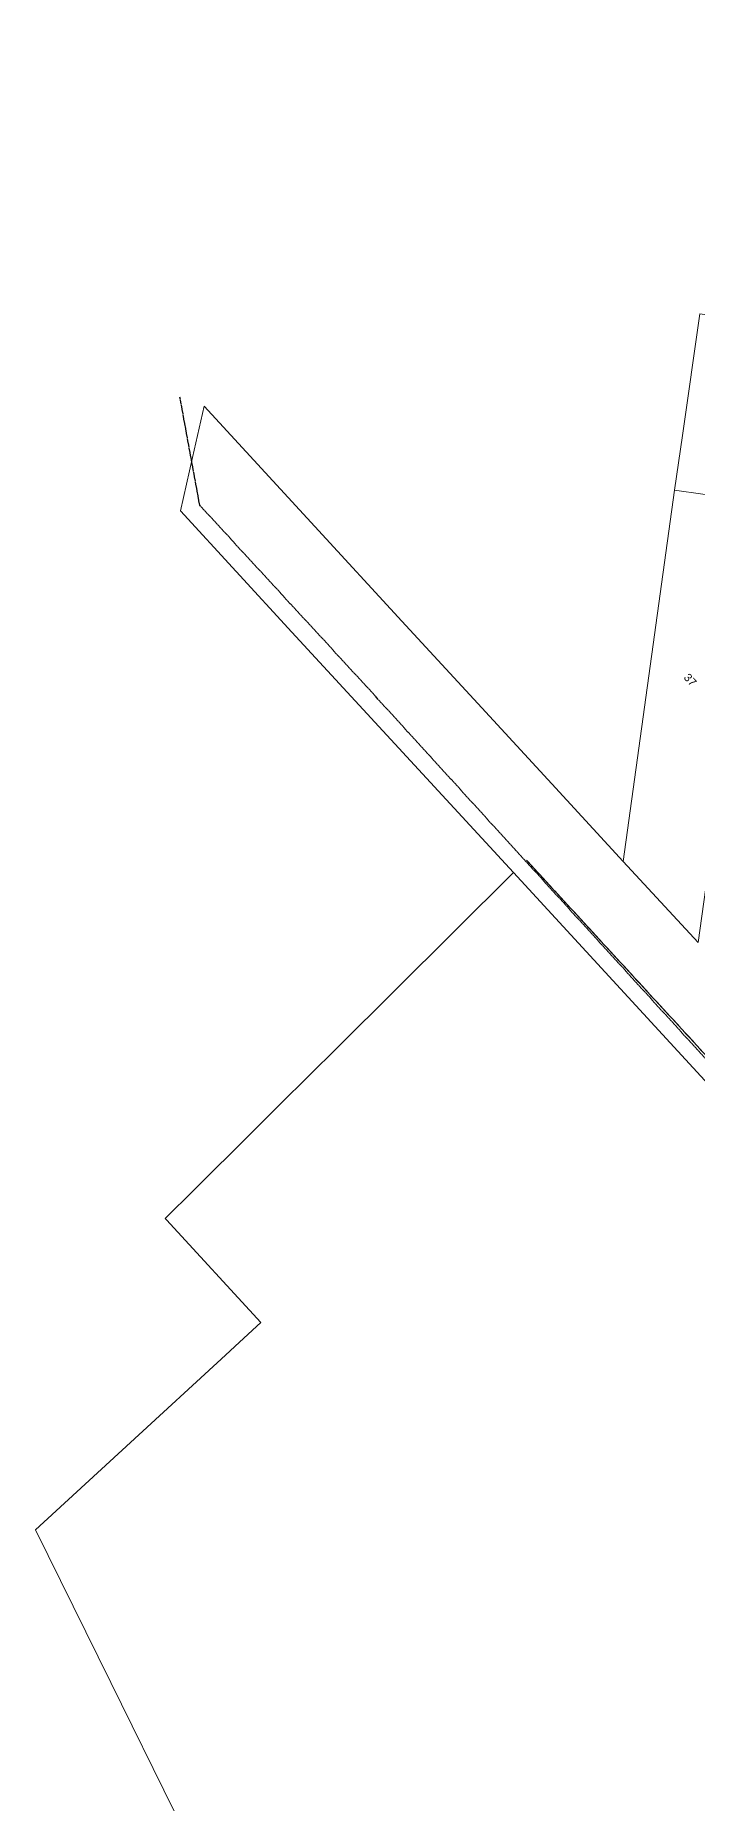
# Model space of a CAD drawing. Header units: metres. Extents: x 249526 to 250405, y 6265241 to 6266203.
# Drawn here: x 249525.8 to 249674.7, y 6265789.8 to 6266187.6 of the extents above; entities that cross this region are included whole.
import ezdxf

# ---------------------------------------------------------------- set-up
doc = ezdxf.new("R2010")
doc.units = ezdxf.units.M
doc.linetypes.add('Cable Exist OH', pattern=[1, 1, 0])
doc.layers.add('Cadastre Land Parcels_SP_EXT', color=9, linetype='Continuous', lineweight=5)
doc.layers.add('Cadastre Roads_SP_EXT', color=9, linetype='Continuous', lineweight=5)
for name, color, linetype in [('Mains_HV_EXT', 7, 'Continuous'), ('Mains_LV_EXT', 7, 'Continuous'), ('Mains_SL_EXT', 7, 'Continuous')]:
    doc.layers.add(name, color=color, linetype=linetype)
doc.styles.get("Standard").update_dxf_attribs({"font": 'arial.ttf'})

msp = doc.modelspace()

# ---------------------------------------------------------------- linework, layer by layer
at = {"layer": 'Cadastre Land Parcels_SP_EXT', "linetype": 'Continuous'}
for points in [[(249721.58, 6266187.13), (249717.96, 6266187.64), (249709.09, 6266123.87), (249704.97, 6266120.76), (249692.3, 6266122.52), (249675.2, 6266124.96), (249671.29, 6266097.59), (249669.54, 6266085.29), (249688.61, 6266082.65), (249706.71, 6266080.14), (249714.08, 6266133.26), (249721.58, 6266187.13)], [(249688.61, 6266082.65), (249669.54, 6266085.29), (249666.31, 6266062.02), (249657.96, 6266001.8), (249674.85, 6265983.59), (249688.61, 6266082.65)]]:
    msp.add_lwpolyline(points, close=True, dxfattribs=at)
msp.add_lwpolyline([(249842.69, 6265626.53), (249841.3, 6265824.99), (249841.3, 6265824.99), (249759.97, 6265861.48), (249701.57, 6265925.01), (249696.05, 6265931.03), (249633.32, 6265999.27), (249606.53, 6265972.67), (249593.82, 6265960.04), (249580.8, 6265947.09), (249574.23, 6265940.56), (249561.5, 6265927.91), (249555, 6265921.44), (249555.25, 6265921.17), (249576.51, 6265898.04), (249571.73, 6265893.65), (249568.58, 6265890.75), (249525.8, 6265851.42), (249542.76, 6265817.07), (249557.12, 6265787.97)], dxfattribs=at)
at = {"layer": 'Cadastre Roads_SP_EXT', "linetype": 'Continuous'}
for p, q in [((249563.76, 6266104.21), (249561.13, 6266092.64)), ((249588.64, 6266077.16), (249563.76, 6266104.21)), ((249561.13, 6266092.64), (249558.41, 6266080.65)), ((249558.41, 6266080.65), (249583.46, 6266053.4)), ((249608.22, 6266055.88), (249588.64, 6266077.16)), ((249588.64, 6266077.16), (249588.64, 6266077.16)), ((249583.46, 6266053.4), (249633.32, 6265999.27)), ((249625.26, 6266037.35), (249608.22, 6266055.88)), ((249641.91, 6266019.25), (249625.26, 6266037.35)), ((249657.96, 6266001.8), (249641.91, 6266019.25)), ((249674.85, 6265983.59), (249657.96, 6266001.8)), ((249633.32, 6265999.27), (249696.05, 6265931.03))]:
    msp.add_line(p, q, dxfattribs=at)
at = {"layer": 'Mains_HV_EXT', "linetype": 'Cable Exist OH'}
msp.add_lwpolyline([(249734.75, 6265893.46), (249600.25, 6266041.16), (249562.77, 6266081.91), (249558.31, 6266106.25)], dxfattribs=at)
at = {"layer": 'Mains_LV_EXT', "linetype": 'Cable Exist OH'}
msp.add_lwpolyline([(249636.24, 6266002.06), (249687.88, 6265945.87)], dxfattribs=at)
at = {"layer": 'Mains_SL_EXT', "linetype": 'Cable Exist OH'}
msp.add_lwpolyline([(249780.82, 6265856.56), (249756.97, 6265870.7), (249735.26, 6265894.32), (249687.88, 6265945.87), (249636.24, 6266002.06)], dxfattribs=at)

# ---------------------------------------------------------------- texts
at = {"layer": 'Cadastre Land Parcels_SP_EXT'}
msp.add_text('37', height=1.8, rotation=312.5, dxfattribs=at).set_placement((249671.45, 6266043.07))

doc.saveas('drawing.dxf')
